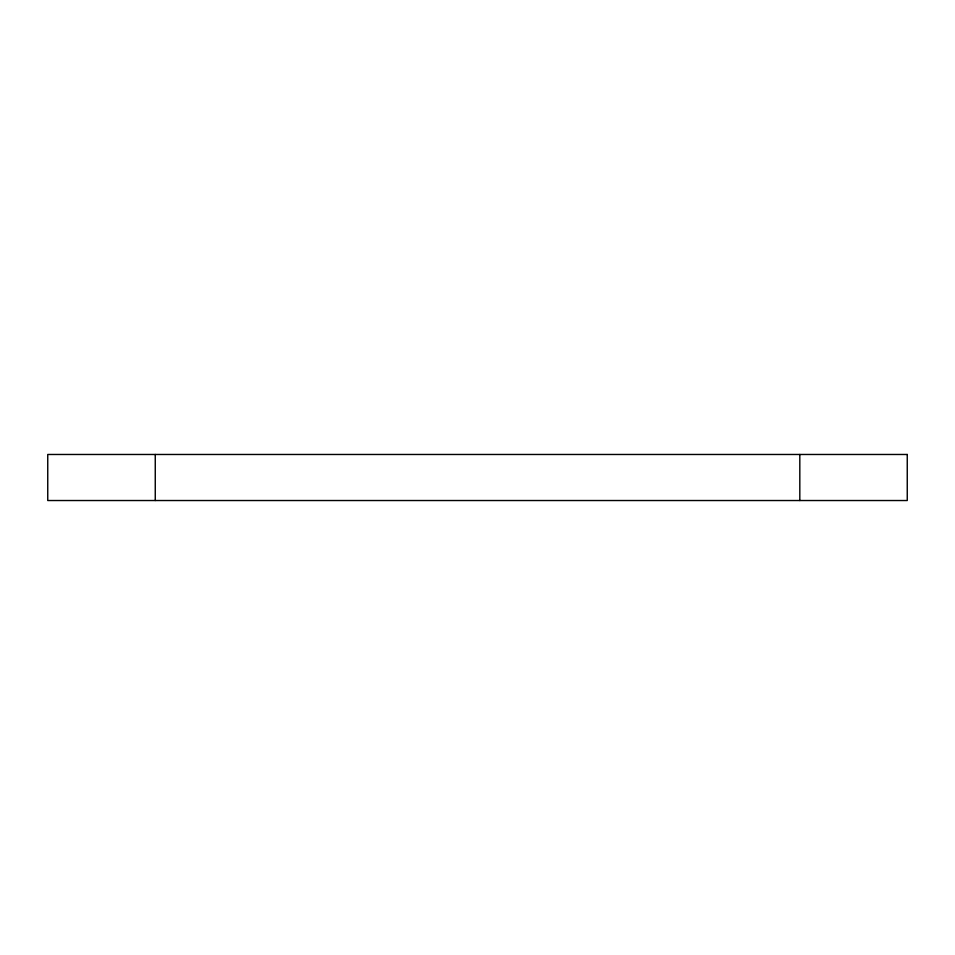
<?xml version="1.0" encoding="UTF-8"?>
<svg xmlns="http://www.w3.org/2000/svg" width="955" height="955" viewBox="0 0 955 955"><rect width="100%" height="100%" fill="white"/><g stroke="black" fill="none" stroke-linecap="round" stroke-linejoin="round"><path stroke-width="1.43" d="M799.813 454.473L799.813 500.527M155.259 454.473L155.259 500.527M907.25 454.473L47.75 454.473L47.75 500.527L907.25 500.527L907.25 454.473"/></g></svg>
